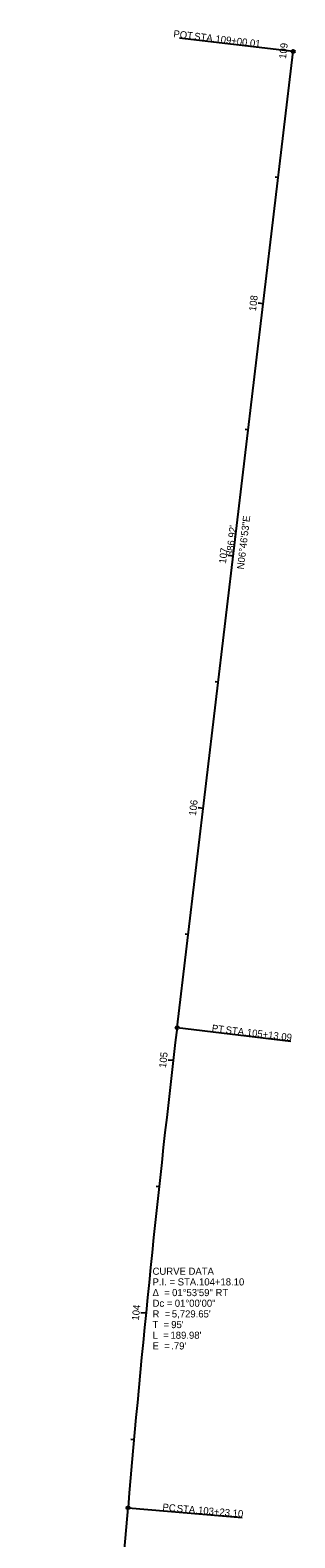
# Model space of a CAD drawing. Extents: x 1564391 to 1564539, y 631662 to 634019.
# Drawn here: x 1564407 to 1564511, y 633425 to 634019 of the extents above; entities that cross this region are included whole.
import ezdxf

# ---------------------------------------------------------------- set-up
doc = ezdxf.new("R2010")
doc.units = 0
for name, color, linetype in [('RW_X_Esmt_SH', 7, 'Continuous'), ('SV_P_Control_Cells_Set', 7, 'Continuous'), ('SV_P_Mon_Cells_Set', 7, 'Continuous'), ('SV_X_LiDAR_Check_Spots', 7, 'Continuous'), ('SV_X_Mon_Cells_Found', 7, 'Continuous'), ('SV_X_Random_Point', 7, 'Continuous'), ('SV_X_Shot_Marker', 7, 'Continuous')]:
    doc.layers.add(name, color=color, linetype=linetype)

msp = doc.modelspace()

# ---------------------------------------------------------------- linework, layer by layer
at = {"layer": 'RW_X_Esmt_SH'}
for p, q in [((1564464.74, 633626.18), (1564510.43, 634010.4)), ((1564406.98, 632986.82), (1564445.44, 633437.19))]:
    msp.add_line(p, q, dxfattribs=at)
msp.add_arc((1570154.31, 632949.64), 5729.65, 173.218846, 175.118648, dxfattribs=at)
at = {"layer": 'SV_X_LiDAR_Check_Spots'}
for p, q in [((1564510.43, 634010.39), (1564508.44, 634010.63)), ((1564504.53, 633960.74), (1564503.33, 633960.88)), ((1564498.62, 633911.09), (1564496.64, 633911.32)), ((1564492.72, 633861.44), (1564491.53, 633861.58)), ((1564486.81, 633811.79), (1564484.83, 633812.02)), ((1564480.91, 633762.14), (1564479.72, 633762.28)), ((1564475.01, 633712.49), (1564473.02, 633712.72)), ((1564469.1, 633662.84), (1564467.91, 633662.98)), ((1564463.21, 633613.19), (1564461.23, 633613.42)), ((1564457.64, 633563.5), (1564456.45, 633563.63)), ((1564452.5, 633513.76), (1564450.51, 633513.96)), ((1564447.79, 633463.98), (1564446.6, 633464.09))]:
    msp.add_line(p, q, dxfattribs=at)
at = {"layer": 'SV_X_Mon_Cells_Found'}
for p, q in [((1564464.74, 633626.18), (1564510.43, 634010.4)), ((1564464.74, 633626.18), (1564510.43, 634010.4)), ((1564406.98, 632986.82), (1564445.44, 633437.19)), ((1564406.98, 632986.82), (1564445.44, 633437.19))]:
    msp.add_line(p, q, dxfattribs=at)
msp.add_arc((1570154.31, 632949.64), 5729.65, 173.218846, 175.118648, dxfattribs=at)
msp.add_arc((1570154.31, 632949.64), 5729.65, 173.218846, 175.118648, dxfattribs=at)
at = {"layer": 'SV_X_Shot_Marker'}
for p, q in [((1564510.43, 634010.4), (1564465.74, 634015.71)), ((1564464.74, 633626.18), (1564509.43, 633620.87)), ((1564445.44, 633437.19), (1564490.28, 633433.36))]:
    msp.add_line(p, q, dxfattribs=at)
for centre in [(1564510.43, 634010.4), (1564464.74, 633626.18), (1564445.44, 633437.19)]:
    msp.add_circle(centre, 0.6, dxfattribs=at)

# ---------------------------------------------------------------- texts
at = {"layer": 'SV_P_Control_Cells_Set'}
msp.add_text('N06°46\'53"E', height=2.8, rotation=83.21875, dxfattribs=at).set_placement((1564491.01, 633806.44))
at = {"layer": 'SV_P_Mon_Cells_Set'}
for s, p in [('CURVE DATA', (1564455.09, 633528.89)), ('P.I. = STA. ', (1564455.09, 633524.69)), ('104+18.10', (1564473.36, 633524.69)), ('Δ  = ', (1564455.09, 633520.49)), ('01°53\'59" RT', (1564462.77, 633520.49)), ('Dc = ', (1564455.09, 633516.29)), ('R  = ', (1564455.09, 633512.09)), ("5,729.65'", (1564462.67, 633512.09)), ('01°00\'00"', (1564463.83, 633516.29)), ('T  = ', (1564455.09, 633507.89)), ("95'", (1564462.43, 633507.89)), ('L  = ', (1564455.09, 633503.69)), ('E  = ', (1564455.09, 633499.49)), ("189.98'", (1564462.13, 633503.69)), (".79'", (1564462.43, 633499.49))]:
    msp.add_text(s, height=2.8, dxfattribs=at).set_placement(p)
at = {"layer": 'SV_X_LiDAR_Check_Spots'}
for s, rotation, p in [('109', 83.21875, (1564507.55, 634007.39)), ('108', 83.21875, (1564495.74, 633908.07)), ('107', 83.21875, (1564483.93, 633808.69)), ('106', 83.21875, (1564472.13, 633709.45)), ('105', 83.34972, (1564460.35, 633610.19)), ('104', 84.34971, (1564449.69, 633510.75))]:
    msp.add_text(s, height=2.8, rotation=rotation, dxfattribs=at).set_placement(p)
at = {"layer": 'SV_X_Random_Point'}
msp.add_text("386.92'", height=2.8, rotation=83.21875, dxfattribs=at).set_placement((1564486.76, 633811.66))
at = {"layer": 'SV_X_Shot_Marker'}
for s, rotation, p in [('POT', 353.21875, (1564463.16, 634016.06)), (' STA. ', 353.21875, (1564470.32, 634015.21)), ('109+00.01', 353.21875, (1564479.7, 634014.09)), ('PT', 353.21875, (1564478.27, 633624.62)), (' STA. ', 353.21875, (1564482.66, 633624.1)), ('105+13.09', 353.21875, (1564492.04, 633622.98)), ('PC', 355.11865, (1564458.91, 633436.08)), (' STA. ', 355.11865, (1564463.47, 633435.69)), ('103+23.10', 355.11865, (1564472.89, 633434.89))]:
    msp.add_text(s, height=2.8, rotation=rotation, dxfattribs=at).set_placement(p)

doc.saveas('drawing.dxf')
